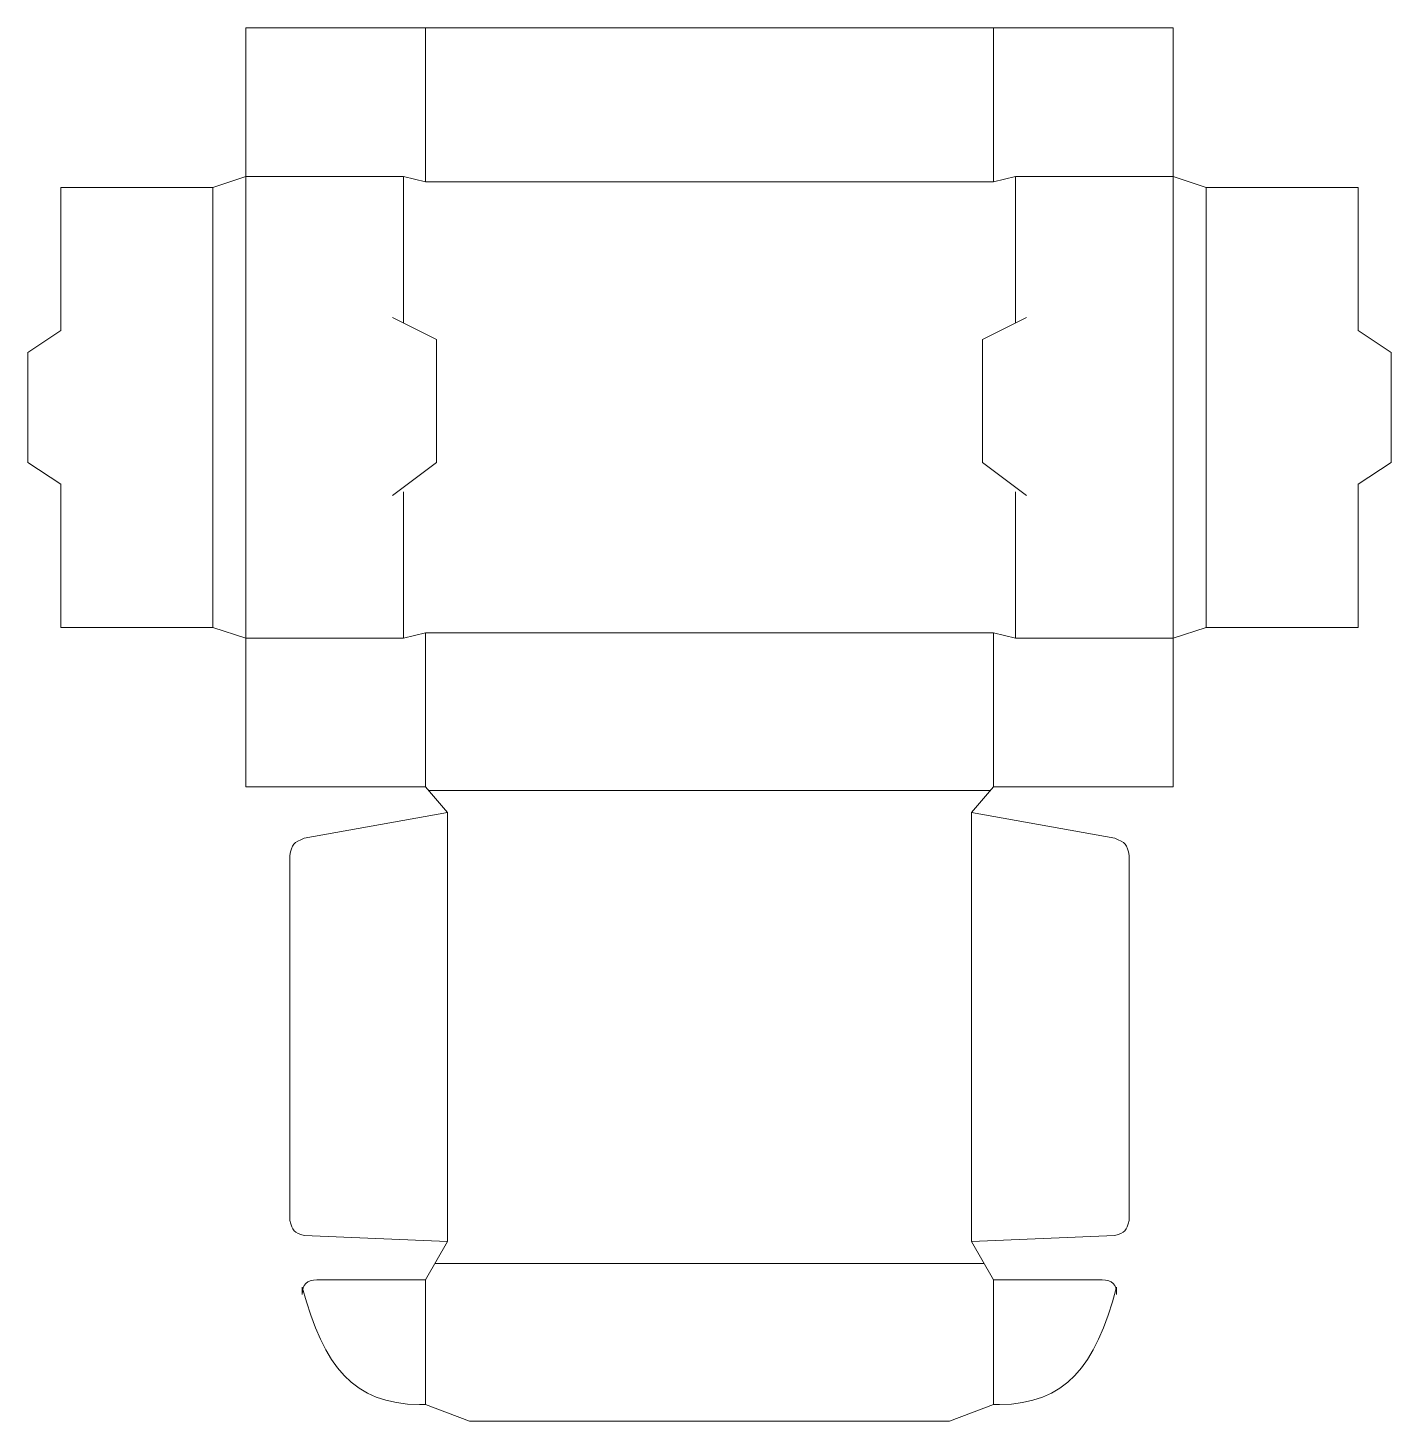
# Model space of a CAD drawing. Header units: millimetres. Extents: x -69 to 295, y -64 to 309.
import ezdxf

# ---------------------------------------------------------------- set-up
doc = ezdxf.new("R2010")
doc.units = ezdxf.units.MM
doc.layers.add('PDF _Геометрия', color=1, linetype='Continuous')

msp = doc.modelspace()

# ---------------------------------------------------------------- linework, layer by layer
at = {"layer": 'PDF _Геометрия', "lineweight": 20}
for points in [[(221.33, 92.11), (183.08, 99), (188.96, 105.86), (236.93, 105.86), (236.93, 145.51), (245.74, 148.44), (286.37, 148.44), (286.37, 186.63), (295.18, 192.5), (295.18, 221.87), (286.37, 227.74), (286.37, 265.93), (245.74, 265.93), (236.93, 268.86), (236.93, 308.51), (-10.76, 308.51), (-10.76, 268.86), (-19.57, 265.93), (-60.2, 265.93), (-60.2, 227.74), (-69.01, 221.87), (-69.01, 192.5), (-60.2, 186.63), (-60.2, 148.44), (-19.57, 148.44), (-10.76, 145.51), (-10.76, 105.86), (37.21, 105.86), (43.08, 99), (4.84, 92.11)], [(-10.76, 265.93), (-10.76, 268.86), (31.34, 268.86), (37.21, 267.39)], [(188.96, 267.39), (194.83, 268.86), (236.93, 268.86)], [(28.4, 231.17), (40.15, 225.3), (40.15, 192.5), (28.4, 183.69)], [(197.77, 231.17), (186.02, 225.3), (186.02, 192.5), (197.77, 183.69)], [(37.21, 146.97), (31.34, 145.51), (-10.76, 145.51)], [(188.96, 146.97), (194.83, 145.51), (236.93, 145.51)], [(0.99, 87.5), (0.99, -9.92)], [(225.18, 87.5), (225.18, -9.92)], [(8.23, -25.82), (37.21, -25.82), (43.08, -15.54), (4.84, -13.99)], [(221.33, -13.99), (183.08, -15.54), (188.96, -25.82), (217.94, -25.82)], [(4.31, -27.78), (4.31, -29.74)], [(221.85, -29.74), (221.85, -27.78)], [(190.52, -59.11), (188.96, -59.11), (177.21, -63.51), (48.96, -63.51), (37.21, -59.11), (35.64, -59.11)]]:
    msp.add_lwpolyline(points, dxfattribs=at)
at = {"layer": 'PDF _Геометрия', "color": 3, "lineweight": 20}
for points in [[(188.96, 308.51), (188.96, 267.39), (37.21, 267.39), (37.21, 308.51)], [(-10.76, 268.86), (-10.76, 145.51)], [(31.34, 268.86), (31.34, 229.7)], [(194.83, 268.86), (194.83, 229.7)], [(236.93, 268.86), (236.93, 145.51)], [(-19.57, 265.93), (-19.57, 148.44)], [(245.74, 265.93), (245.74, 148.44)], [(31.34, 184.67), (31.34, 145.51)], [(194.83, 184.67), (194.83, 145.51)], [(37.21, 105.86), (37.21, 146.97), (188.96, 146.97), (188.96, 105.86)], [(38.05, 104.88), (188.12, 104.88)], [(43.08, 99), (43.08, -15.54)], [(183.08, 99), (183.08, -15.54)], [(39.73, -21.42), (186.44, -21.42)], [(37.21, -25.82), (37.21, -59.11)], [(188.96, -25.82), (188.96, -59.11)]]:
    msp.add_lwpolyline(points, dxfattribs=at)
at = {"layer": 'PDF _Геометрия', "lineweight": 20}
for points in [[(0.99, 87.5), (1.5, 90.46), (2.02, 91.08), (4.84, 92.11)], [(221.33, 92.11), (224.15, 91.08), (224.67, 90.46), (225.18, 87.5)], [(4.84, -13.99), (2.15, -13.19), (1.64, -12.64), (0.99, -9.92)], [(225.18, -9.92), (224.53, -12.64), (224.02, -13.19), (221.33, -13.99)], [(4.31, -29.74), (4.31, -26.97), (5.46, -25.82), (8.23, -25.82)], [(217.94, -25.82), (220.71, -25.82), (221.85, -26.97), (221.85, -29.74)], [(4.31, -27.78), (10.05, -49.18), (17.92, -58.8), (35.64, -59.11)], [(221.85, -27.78), (216.12, -49.18), (208.24, -58.8), (190.52, -59.11)]]:
    msp.add_open_spline(points, degree=3, dxfattribs=at)

doc.saveas('drawing.dxf')
